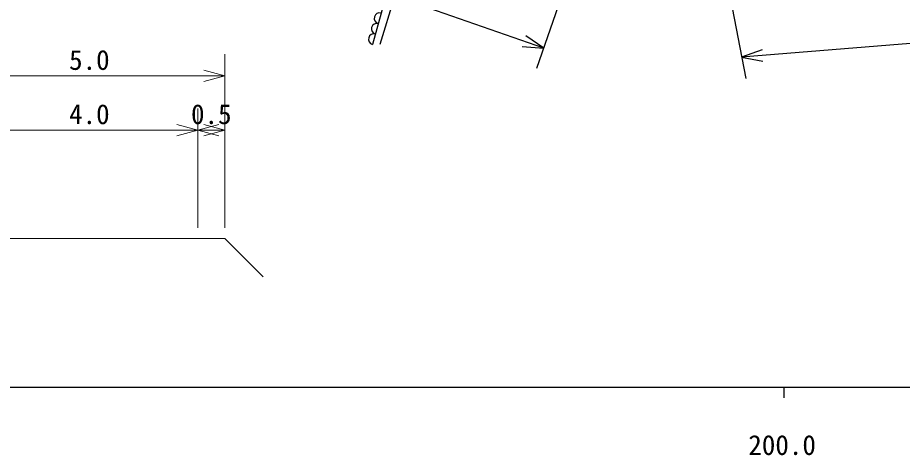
# Model space of a CAD drawing. Units: millimetres, scale not verified, with parts at other scales. Extents: x 40000 to 680000, y 20000 to 380000.
# Drawn here: x 197322 to 278934, y 198715 to 239064 of the extents above; entities that cross this region are included whole.
import ezdxf
from ezdxf.enums import TextEntityAlignment as Align

# ---------------------------------------------------------------- set-up
doc = ezdxf.new("R2010")
doc.units = ezdxf.units.MM
doc.header["$LTSCALE"] = 1000
for name, color, linetype, lineweight in [('M-BGD', 7, 'Continuous', 25), ('M-STR-HTXT', 7, 'Continuous', 13), ('M-STR-STRC', 7, 'Continuous', 25), ('M-TTL-BAND', 7, 'Continuous', 25)]:
    doc.layers.add(name, color=color, linetype=linetype, lineweight=lineweight)
doc.styles.add('ＭＳ ゴシック', font='')
doc.styles.get('ＭＳ ゴシック').set_extended_font_data('MS Gothic')

msp = doc.modelspace()

# ---------------------------------------------------------------- linework, layer by layer
at = {"layer": 'M-BGD'}
for p, q in [((235881, 257873), (230054, 236592)), ((230767, 236634), (236579, 255771))]:
    msp.add_line(p, q, dxfattribs=at)
for centre in [(230718, 239010), (230453, 238042), (230188, 237075)]:
    msp.add_arc(centre, 502, 74.85374, 254.5196, dxfattribs=at)
at = {"layer": 'M-STR-HTXT'}
for p, q in [((216437, 219702), (216437, 235702)), ((191437, 233702), (216437, 233702)), ((216437, 233702), (214505, 234220)), ((214505, 233184), (216437, 233702)), ((213937, 219702), (213937, 230702)), ((193937, 228702), (213937, 228702)), ((213937, 228702), (212005, 229220)), ((212005, 228184), (213937, 228702)), ((215869, 229220), (213937, 228702)), ((213937, 228702), (216437, 228702)), ((213937, 228702), (215869, 228184)), ((216437, 228702), (214505, 229220)), ((214505, 228184), (216437, 228702)), ((193937, 218702), (213937, 218702)), ((213937, 218702), (216437, 218702)), ((216437, 218702), (219972, 215166))]:
    msp.add_line(p, q, dxfattribs=at)
at = {"layer": 'M-STR-STRC'}
for p, q in [((255371, 263660), (245190, 234380)), ((258563, 264069), (264489, 233456)), ((245847, 236269), (198961, 252572)), ((410065, 247348), (264109, 235420)), ((245847, 236269), (244192, 237392)), ((243852, 236415), (245847, 236269)), ((265992, 236093), (264109, 235420)), ((264109, 235420), (266076, 235061))]:
    msp.add_line(p, q, dxfattribs=at)
at = {"layer": 'M-TTL-BAND'}
for p, q in [((40000, 205000), (579000, 205000)), ((268000, 205000), (268000, 204000))]:
    msp.add_line(p, q, dxfattribs=at)

# ---------------------------------------------------------------- texts
at = {"layer": 'M-STR-HTXT', "style": 'ＭＳ ゴシック'}
for s, p in [('5.0', (202062, 233702)), ('4.0', (202062, 228702)), ('0.5', (213312, 228702))]:
    msp.add_text(s, height=1833, dxfattribs=at).set_placement(p, align=Align.BOTTOM_LEFT)
at = {"layer": 'M-TTL-BAND', "style": 'ＭＳ ゴシック'}
msp.add_text('200.0', height=1833, dxfattribs=at).set_placement((267844, 198195), align=Align.BOTTOM_CENTER)

doc.saveas('drawing.dxf')
